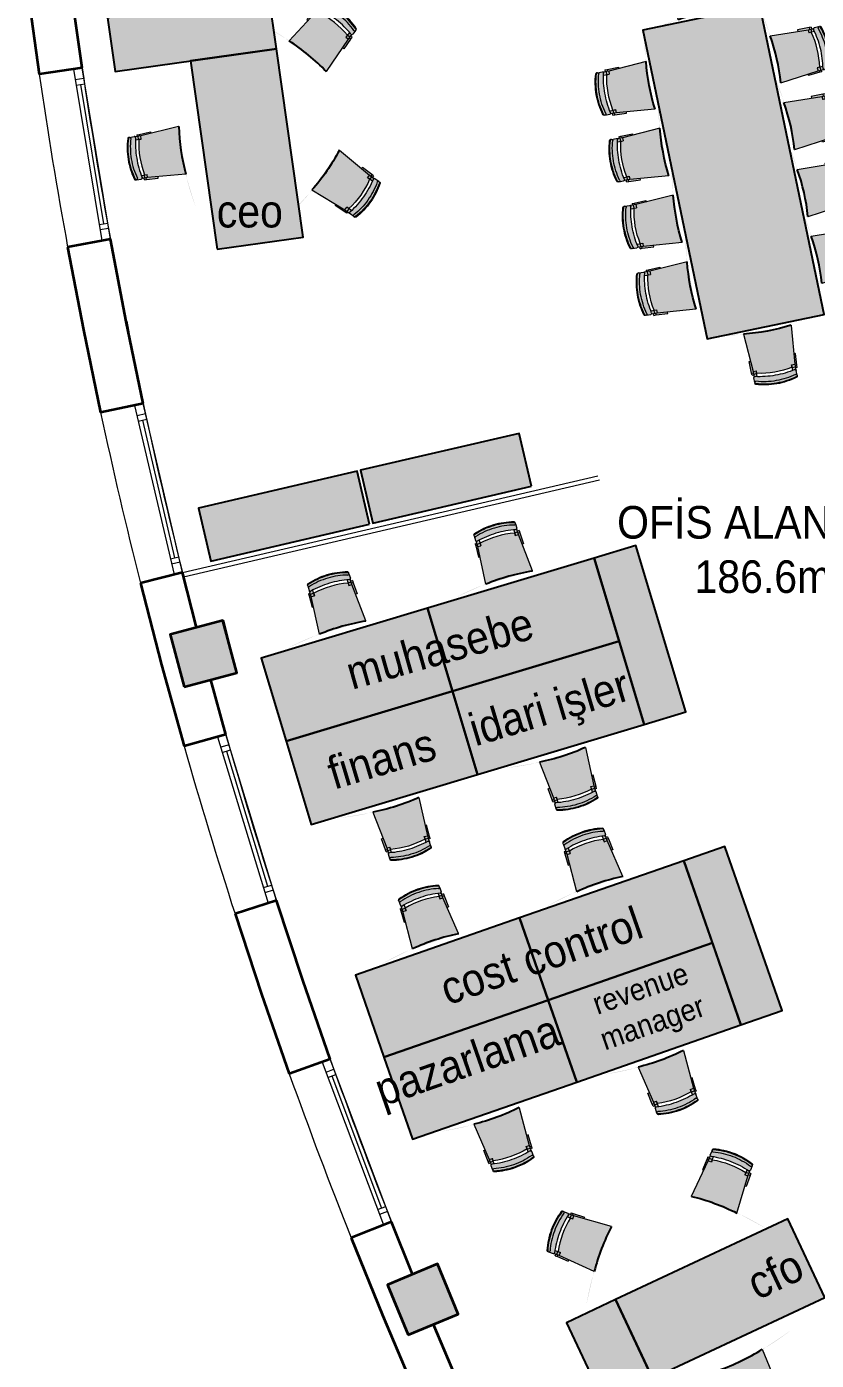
# Model space of a CAD drawing. Header units: millimetres. Extents: x -2729 to 15248, y -12439 to 5292.
# Drawn here: x 989 to 1715, y -9050 to -7822 of the extents above; entities that cross this region are included whole.
import ezdxf

# ---------------------------------------------------------------- set-up
doc = ezdxf.new("R2010")
doc.units = ezdxf.units.MM
for name, color, linetype, lineweight in [('0_штамп_Ном_пера__80', 7, 'Continuous', 13), ('CAM', 155, 'Continuous', 15), ('DUVAR 2_Ном_пера__60', 7, 'Continuous', 35), ('EXTERIOR_WALLS_Ном_пера__60', 7, 'Continuous', 35), ('kolon_Ном_пера__60', 7, 'Continuous', 35), ('pencere_Ном_пера__80', 7, 'Continuous', 13), ('Стены внутренние_Ном_пера__60', 7, 'Continuous', 35)]:
    doc.layers.add(name, color=color, linetype=linetype, lineweight=lineweight)
doc.layers.add('MOBILYA', color=31, linetype='Continuous')
doc.layers.add('tefris', color=39, linetype='Continuous')
doc.styles.add('Мой Ариал', font='arial.ttf', dxfattribs={"width": 0.9})

# ---------------------------------------------------------------- blocks, each defined once
blk = doc.blocks.new('werthweh')
at = {"layer": 'tefris'}
h = blk.add_hatch(color=33, dxfattribs=at)
h.set_gradient(color1=(172, 159, 128), one_color=1, tint=1, name='CYLINDER')
edge = h.paths.add_edge_path()
edge.add_arc((3074.963479945199, 2907.706757010726), 1.000000000322502, 135.9198651219342, 209.0851883190068, ccw=False)
edge.add_line((3074.245112409204, 2908.40242078287), (3074.607665794523, 2908.775921569359))
edge.add_arc((3075.08507538859, 2908.313616648635), 0.6645643386708584, 135.9208749033025, 190.4980348977033)
edge.add_arc((3075.876435349044, 2908.437709668001), 1.465455549507305, 189.6311548908907, 216.7881603447243)
edge.add_arc((3131.601697050406, 2939.381490993477), 65.19265888915255, 209.2166267770967, 226.0513048660129)
edge.add_arc((3131.814921519279, 2939.175012697521), 65.19265889155162, 225.7904450153103, 242.6251231029097)
edge.add_arc((3102.678083287218, 2882.484034116503), 1.465455549671043, 235.0535896590864, 262.2105938187545)
edge.add_arc((3102.579487946735, 2881.689094732389), 0.6645643387304098, 261.3437119697361, 310.8879991276033)
edge.add_line((3103.014500121208, 2881.186690345095), (3102.692940090406, 2880.85462413371))
edge.add_arc((3101.974560293133, 2881.550275244649), 1.000000000639786, 242.75657152385412, 315.9208749672316, ccw=False)
edge.add_arc((3131.814921516385, 2939.1750127), 65.89265889140889, 225.7904451112644, 242.6251231022774, ccw=False)
edge.add_arc((3131.59940757435, 2939.383708032961), 65.89265888954323, 209.2166269307797, 226.0513049567278, ccw=False)
edge = h.paths.add_edge_path()
edge.add_ellipse((3209.650204902602, 2928.864554595355), major_axis=(-118.5714304107026, 67.18162519085979), ratio=0.4041072946590581, start_angle=46.37594376438021, end_angle=65.98905813693194)
edge.add_line((3136.602816991131, 2912.432165607031), (3110.312035887108, 2889.153905768165))
edge.add_line((3110.31203588689, 2889.153905768332), (3108.156896497069, 2891.240859101002))
edge.add_line((3108.156896498142, 2891.240859101214), (3106.556898943162, 2889.588585568839))
edge.add_arc((3149.815568538937, 2957.979411833838), 80.92352941115409, 214.155983761245, 237.6857661215534, ccw=False)
edge.add_line((3082.850365657447, 2912.54507222461), (3084.450363212749, 2914.197345757318))
edge.add_line((3084.450363212818, 2914.197345757544), (3082.295223822996, 2916.284299090214))
edge.add_line((3082.295223823836, 2916.284299090424), (3105.363241263338, 2944.022287008769))
edge.add_arc((3366.282977860762, 3152.490426610633), 333.9731638541579, 218.6239527454665, 219.3951087613593)
edge = h.paths.add_edge_path()
edge.add_arc((3105.662768793749, 2885.358986867364), 0.9999999998522109, -44.08063425837139, 58.30244060203199, ccw=False)
edge.add_line((3106.381130266091, 2884.663316834405), (3103.328303523682, 2881.510746501771))
edge.add_arc((3102.609923727191, 2882.206397612209), 0.9999999997303294, 315.9208749567206, 422.2309168647017)
edge.add_arc((3133.925108341763, 2941.354144676994), 65.92605708649384, 225.7905111407088, 242.0995007133053, ccw=False)
edge.add_arc((3133.709594398466, 2941.562840010133), 65.92605708363632, 209.7422491713375, 226.0512388350273, ccw=False)
edge.add_arc((3075.598843379081, 2908.362879378996), 1.000000000070661, 29.61083271740932, 135.9190590619381)
edge.add_line((3074.880485630215, 2909.058553257179), (3077.933308648033, 2912.211119745079))
edge.add_arc((3078.651688444467, 2911.515468634189), 1.000000000003936, 33.53932524433611, 135.9208749358668, ccw=False)
edge.add_arc((3150.658198421584, 2959.06519790407), 85.28971260177101, 213.4377279427269, 226.0216417953086)
edge.add_arc((3150.873712361185, 2958.856502569679), 85.28971260111754, 225.8201081957324, 238.404021754937)
edge = h.paths.add_edge_path()
edge.add_arc((3131.601697050415, 2939.381490993484), 65.19265888916432, 209.2166267770984, 226.0513048660115, ccw=False)
edge.add_arc((3075.876435348687, 2908.437709667294), 1.46545554879815, 188.1927807105479, 216.7881603309657, ccw=False)
edge.add_arc((3075.085075388967, 2908.313616648809), 0.6645643388196559, 135.9208749366627, 187.3259007134366, ccw=False)
edge.add_line((3074.607665794523, 2908.775921569359), (3074.880463582784, 2909.058530489602))
edge.add_line((3074.880463582784, 2909.058530489602), (3074.880485624161, 2909.058553251125))
edge.add_arc((3075.598843377799, 2908.362879378564), 0.9999999995867733, 29.869738392917327, 135.9190594835396, ccw=False)
edge.add_arc((3133.709594394, 2941.562840014743), 65.92605708385638, 209.7383219667484, 226.0512388406021)
edge.add_arc((3133.925108339655, 2941.35414467888), 65.92605708637612, 225.7905111431648, 242.1034279162774)
edge.add_arc((3102.609923727279, 2882.206397612728), 1.000000000027572, -44.07912506819417, 61.97201178499017, ccw=False)
edge.add_line((3103.328303523682, 2881.510746501771), (3103.014500119811, 2881.186690344628))
edge.add_arc((3102.579487945973, 2881.689094732401), 0.6645643386766952, 264.51585215946847, 310.8879990593118, ccw=False)
edge.add_arc((3102.678083287645, 2882.484034116829), 1.465455550183933, 235.0535896527054, 263.6489706465581, ccw=False)
edge.add_arc((3131.814921519271, 2939.175012697509), 65.19265889153615, 225.7904450153082, 242.6251231029117, ccw=False)
h.paths.add_polyline_path([(3117.495961682261, 2895.514663580959), (3118.486941973532, 2894.555036732847), (3110.568087234714, 2887.09620402885), (3109.407627563312, 2888.219948131278), (3110.31203588689, 2889.153905768332)], flags=17)
h.paths.add_polyline_path([(3087.430830770724, 2924.628569369356), (3088.421811061766, 2923.668942521012), (3082.295223823836, 2916.284299090424), (3081.390815499792, 2915.350341452903), (3080.230355828156, 2916.474085554864)], flags=17)
h.paths.add_polyline_path([(3079.999513277638, 2913.913581859706), (3078.839053606237, 2915.037325961202), (3080.230355828156, 2916.474085554864), (3081.390815499792, 2915.350341452903)], flags=17)
h.paths.add_polyline_path([(3109.407627563312, 2888.219948131278), (3110.568087234714, 2887.09620402885), (3109.176785012329, 2885.659444435884), (3108.016325340461, 2886.783188537382)], flags=17)
edge = h.paths.add_edge_path()
edge.add_line((3106.489606700458, 2889.375344498934), (3108.572908110538, 2887.357956277358))
edge.add_line((3108.572908110538, 2887.357956277358), (3106.662428913026, 2885.385056880456))
edge.add_arc((3105.662768793596, 2885.358986867037), 0.9999999999895637, 1.493870990475127, 58.5032485309781)
edge.add_arc((3150.873712375544, 2958.85650254446), 85.2897125873838, 237.04131516381898, 238.401667317626, ccw=False)
edge.add_line((3104.473196922889, 2887.293053501206), (3106.489606700459, 2889.375344498934))
h = blk.add_hatch(color=33, dxfattribs=at)
h.set_gradient(color1=(172, 159, 128), one_color=1, tint=1, name='CYLINDER')
h.paths.add_polyline_path([(3084.378525233914, 2914.266910869083), (3082.639397456166, 2912.470961377177), (3080.556096047251, 2914.48834960015), (3082.295223823836, 2916.284299090424)])
h.paths.add_polyline_path([(3080.556096047251, 2914.48834960015), (3082.639397456166, 2912.470961377177), (3080.622987678595, 2910.38867038038, -0.0059357249099136), (3079.487126840599, 2912.065052738332, 0.254011277546088), (3078.645616849041, 2912.515450201617)])
h.paths.add_polyline_path([(3110.31203588689, 2889.153905768332), (3108.572908110538, 2887.357956277358), (3106.489606700458, 2889.375344498934), (3108.228734477278, 2891.171293990607)])
at = {"layer": 'tefris', "color": 250, "lineweight": 9}
for p, q in [((3105.201957106093, 2943.89478611815), (3082.295223826507, 2916.284299090612)), ((3080.230355829217, 2916.474085556069), (3087.430830772392, 2924.628569371013)), ((3087.430830772392, 2924.628569371013), (3088.421811064296, 2923.668942521589)), ((3074.880463584571, 2909.058530490202), (3077.933308649825, 2912.211119746213)), ((3074.880463584571, 2909.058530490202), (3077.933308649825, 2912.211119746213)), ((3082.295223826507, 2916.284299090612), (3078.645616851137, 2912.515450202613)), ((3078.839053608769, 2915.037325962233), (3080.230355829217, 2916.474085556069)), ((3078.839053608769, 2915.037325962233), (3079.999513279859, 2913.913581860421)), ((3080.230355829217, 2916.474085556069), (3081.390815502146, 2915.35034145281)), ((3082.639397458903, 2912.470961378327), (3080.55609604831, 2914.488349600613)), ((3080.669465022848, 2910.436666256242), (3084.378525236094, 2914.266910869295)), ((3084.450363214976, 2914.197345758908), (3082.295223826507, 2916.284299090612)), ((3082.850365660987, 2912.545072225707), (3084.450363214976, 2914.197345758908)), ((3136.838648446657, 2912.640974385538), (3110.312035889456, 2889.153905768988)), ((3074.880463584571, 2909.058530490202), (3074.245100150561, 2908.402408122237)), ((3104.519674267669, 2887.341049376324), (3108.22873447999, 2891.17129399043)), ((3108.572908112855, 2887.35795627729), (3106.489606702423, 2889.375344499744)), ((3106.556898945484, 2889.588585569274), (3108.156896500693, 2891.240859101056)), ((3110.312035889456, 2889.153905768988), (3106.662428915254, 2885.385056880188)), ((3109.176785013898, 2885.659444436984), (3108.016325344056, 2886.783188538079)), ((3110.312035889456, 2889.153905768988), (3108.156896500693, 2891.240859101056)), ((3109.176785013898, 2885.659444436984), (3110.568087237272, 2887.096204028488)), ((3110.568087237272, 2887.096204028488), (3109.407627565014, 2888.219948131102)), ((3110.568087237272, 2887.096204028488), (3118.486941976303, 2894.555036732775)), ((3118.486941976303, 2894.555036732775), (3117.49596168452, 2895.514663582326)), ((3103.328303525745, 2881.510746501984), (3102.692940092204, 2880.854624133162)), ((3103.328303525745, 2881.510746501984), (3106.38114859104, 2884.663335758036)), ((3103.328303525745, 2881.510746501984), (3106.38114859104, 2884.663335758036))]:
    blk.add_line(p, q, dxfattribs=at)
for centre, radius, start, end in [((3107.510810516947, 2941.979271581456), 3, 136.3315956124872, 140.3195802875353), ((3078.651688446715, 2911.515468635287), 1, 33.33849894069846, 135.9208749458433), ((3150.658198423319, 2959.065197904264), 85.28971260092196, 213.4400825717848, 226.0216417446789), ((3149.815568541346, 2957.979411834905), 80.92352941175771, 214.1559837553538, 237.6857661175508), ((3074.963479946792, 2907.706757011299), 1, 135.9208749458433, 209.0851779133031), ((3131.599407578018, 2939.383708033319), 65.89265889045396, 209.2166267595225, 226.0513048900678), ((3075.085075391878, 2908.313616648886), 0.6645643387296895, 140.9537506679857, 187.3258982091408), ((3075.876435350207, 2908.437709669726), 1.465455548318734, 188.1927796162741, 216.7881602468465), ((3131.601697054548, 2939.381490993586), 65.19265889045396, 209.2166267595225, 226.0513048900678), ((3075.598843380883, 2908.362879379349), 1, 29.61083361709276, 135.9208749458433), ((3133.709594400749, 2941.56284001241), 65.92605708526092, 209.7422491520582, 226.0512388026402), ((3131.814921517761, 2939.175012699334), 65.89265889045396, 225.7904450189759, 242.6251231087378), ((3131.814921517761, 2939.175012699334), 65.19265889045396, 225.7904450189759, 242.6251231087378), ((3133.925108340076, 2941.354144678664), 65.92605708526092, 225.7905110805637, 242.0995007247601), ((3150.873712364109, 2958.856502569352), 85.28971260092196, 225.8201081412654, 238.4016673079449), ((3105.662768795224, 2885.358986868734), 1, 315.9208749458434, 58.50325093625437), ((3101.974560295382, 2881.550275244829), 1, 242.7565719802266, 315.9208749458434), ((3102.678083292972, 2882.484034114922), 1.465455548318734, 235.0535896366317, 263.6489702812406), ((3102.579487948534, 2881.689094732097), 0.6645643387296895, 264.5158516753202, 310.8879992007007), ((3102.609923729392, 2882.206397612795), 1, 315.9208749458434, 62.23091626661753)]:
    blk.add_arc(centre, radius, start, end, dxfattribs=at)
at = {"layer": 'tefris'}
blk.add_arc((3253.509485701989, 3061.137188825556), 188.8470544351489, 218.3166343154709, 231.8439089461342, dxfattribs=at)
blk = doc.blocks.new('heeegg')
h = blk.add_hatch(color=256)
h.dxf.hatch_style = 1
h.set_gradient(color1=(127, 95, 63), color2=(226, 212, 197), one_color=1, tint=0.8299999833106995, name='SPHERICAL')
h.paths.add_polyline_path([(1215.162712062876, 4663.605136683513), (1375.162712062876, 4663.605136683513), (1375.162712062876, 4743.605136683513), (1215.162712062876, 4743.605136683513)])
h = blk.add_hatch(color=256)
h.dxf.hatch_style = 1
h.set_gradient(color1=(127, 95, 63), color2=(226, 212, 197), one_color=1, tint=0.8299999833106995, name='SPHERICAL')
h.paths.add_polyline_path([(1375.162712062876, 4663.605136683513), (1535.162712062876, 4663.605136683513), (1535.162712062876, 4743.605136683513), (1375.162712062876, 4743.605136683513)])
h = blk.add_hatch(color=256)
h.dxf.hatch_style = 1
h.set_gradient(color1=(127, 95, 63), color2=(226, 212, 197), one_color=1, tint=0.8299999833106995, name='SPHERICAL')
h.paths.add_polyline_path([(1215.162712062876, 4583.605136683513), (1375.162712062876, 4583.605136683513), (1375.162712062876, 4663.605136683513), (1215.162712062876, 4663.605136683513)])
h = blk.add_hatch(color=256)
h.dxf.hatch_style = 1
h.set_gradient(color1=(127, 95, 63), color2=(226, 212, 197), one_color=1, tint=0.8299999833106995, name='SPHERICAL')
h.paths.add_polyline_path([(1375.162712062876, 4583.605136683513), (1535.162712062876, 4583.605136683513), (1535.162712062876, 4663.605136683513), (1375.162712062876, 4663.605136683513)])
at = {"layer": 'MOBILYA', "color": 7}
for points in [[(1215.162712062876, 4663.605136683513), (1375.162712062876, 4663.605136683513), (1375.162712062876, 4743.605136683513), (1215.162712062876, 4743.605136683513)], [(1375.162712062876, 4663.605136683513), (1535.162712062876, 4663.605136683513), (1535.162712062876, 4743.605136683513), (1375.162712062876, 4743.605136683513)], [(1215.162712062876, 4583.605136683513), (1375.162712062876, 4583.605136683513), (1375.162712062876, 4663.605136683513), (1215.162712062876, 4663.605136683513)], [(1375.162712062876, 4583.605136683513), (1535.162712062876, 4583.605136683513), (1535.162712062876, 4663.605136683513), (1375.162712062876, 4663.605136683513)]]:
    blk.add_lwpolyline(points, close=True, dxfattribs=at)
at = {"color": 183, "xscale": -1, "rotation": 136.0758518703149}
for p in [(1078.602694038082, 9023.026295471715), (1238.602694038082, 9023.026295471715)]:
    blk.add_blockref('werthweh', p, dxfattribs=at)
at = {"color": 183, "rotation": 43.92414812968514}
for p in [(1078.602694038082, 304.1839778953108), (1238.602694038082, 304.1839778953108)]:
    blk.add_blockref('werthweh', p, dxfattribs=at)
blk = doc.blocks.new('eetyyhet')
h = blk.add_hatch(color=256)
h.dxf.hatch_style = 1
h.set_gradient(color1=(127, 95, 63), color2=(226, 212, 197), one_color=1, tint=0.8299999833106995, name='SPHERICAL')
h.paths.add_polyline_path([(1629.262219303519, 4792.727208262066), (1629.262219303521, 4502.480572165319), (1519.262219303519, 4502.480572165319), (1519.262219303519, 4792.727208262068)])
at = {"layer": 'MOBILYA', "color": 7}
blk.add_lwpolyline([(1519.262219303519, 4502.480572165319), (1629.262219303519, 4502.480572165319), (1629.262219303519, 4792.727208262066), (1519.262219303519, 4792.727208262068)], close=True, dxfattribs=at)
at = {"color": 183, "xscale": -1}
for p, rotation in [((1506.160933884053, 9075.048355979703), 134.0746321733803), ((5912.521793389321, 4809.044731043678), 44.07463217338869), ((5912.521793389315, 4746.343220299043), 44.07463217338869), ((5912.02968330579, 4683.572476803723), 44.07463217338869), ((5912.029683305793, 4620.870966059257), 44.07463217338869)]:
    blk.add_blockref('werthweh', p, dxfattribs=dict(at, rotation=rotation))
at = {"color": 183}
for p, rotation in [((-2763.323120920099, 4809.044731043788), 315.9253678266096), ((-2763.323120920104, 4746.343220299153), 315.9253678266096), ((-2763.815231003631, 4683.572476803834), 315.9253678266096), ((-2763.815231003624, 4620.870966059364), 315.9253678266096), ((1506.160933883268, 220.1594244476864), 45.92536782660955)]:
    blk.add_blockref('werthweh', p, dxfattribs=dict(at, rotation=rotation))
blk = doc.blocks.new('ryyryr')
h = blk.add_hatch(color=256)
h.dxf.hatch_style = 1
h.set_gradient(color1=(127, 95, 63), color2=(226, 212, 197), one_color=1, tint=0.8299999833106995, name='SPHERICAL')
h.paths.add_polyline_path([(1080.193665658878, 4809.553351685255), (1087.210444760196, 4760.04815184682), (1235.726044275499, 4781.098489150775), (1228.709265174181, 4830.603688989209)])
h = blk.add_hatch(color=256)
h.dxf.hatch_style = 1
h.set_gradient(color1=(127, 95, 63), color2=(226, 212, 197), one_color=1, tint=0.8299999833106995, name='SPHERICAL')
h.paths.add_polyline_path([(1181.086789182903, 4596.530507329219), (1260.295108924398, 4607.757353891328), (1235.726044275499, 4781.098489150775), (1156.517724534004, 4769.871642588667)])
at = {"layer": 'MOBILYA', "color": 7}
for points in [[(1080.193665658878, 4809.553351685255), (1087.210444760196, 4760.04815184682), (1235.726044275499, 4781.098489150775), (1228.709265174181, 4830.603688989209)], [(1181.086789182903, 4596.530507329219), (1260.295108924398, 4607.757353891328), (1235.726044275499, 4781.098489150775), (1156.517724534004, 4769.871642588667)]]:
    blk.add_lwpolyline(points, close=True, dxfattribs=at)
at = {"color": 183, "rotation": 323.4731526087931}
blk.add_blockref('werthweh', (-3101.893238153521, 4192.010121638296), dxfattribs=at)

msp = doc.modelspace()

# ---------------------------------------------------------------- hatches: boundary and pattern name
h = msp.add_hatch(color=7)
h.paths.add_polyline_path([(1007.350191767643, -7811.444956453735), (1056.922364646084, -7804.918656177288), (1050.396064371478, -7755.34648329699), (1000.823891493051, -7761.872783573431)])
h.paths.add_polyline_path([(1556.948689931315, -7734.045812904573), (1596.606428234106, -7728.824772609404), (1591.385387927116, -7689.167034313923), (1551.72764963892, -7694.388074609094)])
h.paths.add_polyline_path([(1133.686679382251, -8429.819124634872), (1181.98290232634, -8416.878190795738), (1169.041968490822, -8368.581967850761), (1120.745745532196, -8381.522901689888)])
h.paths.add_polyline_path([(1339.656366351697, -9026.41279542078), (1385.850277603702, -9007.27865098531), (1366.716133174657, -8961.084739740587), (1320.522221922594, -8980.21888417597)])
h.paths.add_polyline_path([(1621.735054260232, -9591.018085694639), (1665.036263181881, -9566.018121178056), (1640.036298663497, -9522.716912261834), (1596.735089741818, -9547.716876778399)])
h.paths.add_polyline_path([(1975.09629855293, -10113.97444240205), (2014.763909457597, -10083.5364141291), (1984.325881182853, -10043.86880323258), (1944.65827027817, -10074.30683150462)])
h.paths.add_polyline_path([(2393.693990333744, -10586.33393728817), (2429.049279398674, -10550.97864836239), (2393.693990464697, -10515.62335930383), (2358.33870141432, -10550.97864823052)])
h.paths.add_polyline_path([(2870.365807036021, -11000.01436843431), (2900.803835456285, -10960.34675765056), (2861.13622466799, -10929.90872923028), (2830.698196247741, -10969.57634001403)])
h.paths.add_polyline_path([(3396.955761770452, -11347.93754895867), (3434.455708788167, -11282.98573572444), (3391.154499968364, -11257.98577104689), (3353.654552950636, -11322.93758428114)])
h = msp.add_hatch(color=256)
h.dxf.hatch_style = 1
h.set_gradient(color1=(127, 95, 63), color2=(226, 212, 197), one_color=1, tint=0.8299999833106995, name='SPHERICAL')
h.paths.add_polyline_path([(1453.143682596438, -8245.013925159015), (1441.789870000155, -8196.32007606564), (1295.708322720026, -8230.381513854489), (1307.062135316308, -8279.075362947864)])
h = msp.add_hatch(color=256)
h.dxf.hatch_style = 1
h.set_gradient(color1=(127, 95, 63), color2=(226, 212, 197), one_color=1, tint=0.8299999833106995, name='SPHERICAL')
h.paths.add_polyline_path([(1304.121054060607, -8279.81029360556), (1292.767241464323, -8231.116444512185), (1146.685694184194, -8265.177882301035), (1158.039506780477, -8313.87173139441)])
h = msp.add_hatch(color=256)
h.dxf.hatch_style = 1
h.set_gradient(color1=(127, 95, 63), color2=(226, 212, 197), one_color=1, tint=0.8299999833106995, name='SPHERICAL')
h.paths.add_polyline_path([(1556.790813726846, -8464.344622888451), (1595.098386211648, -8452.83246017584), (1549.049735361204, -8299.60217023663), (1510.742162876402, -8311.11433294924)])
h = msp.add_hatch(color=256)
h.dxf.hatch_style = 1
h.set_gradient(color1=(127, 95, 63), color2=(226, 212, 197), one_color=1, tint=0.8299999833106995, name='SPHERICAL')
h.paths.add_polyline_path([(1645.945167747232, -8741.016374886265), (1683.717924543919, -8727.855111877789), (1631.072872510011, -8576.764084691038), (1593.300115713324, -8589.925347699515)])
at = {"layer": 'EXTERIOR_WALLS_Ном_пера__60', "linetype": 'Continuous'}
h = msp.add_hatch(dxfattribs=at)
h.set_pattern_fill('КИРПИЧ_ОБЫКНОВЕННЫЙ_0002', color=256, scale=0.09999985860578, angle=3.801e-12, style=0, pattern_type=2)
h.set_pattern_definition([(45.00000000000378, (-3877.010405512806, 44984.85107721344), (-9.192374820745883, 9.192374820744664), [])])
h.paths.add_polyline_path([(1145.020250548139, -8375.018567721265), (1144.986551110512, -8374.892799612328), (1120.804894283555, -8381.236749726166), (1120.872470037134, -8381.48894596158)], flags=0)

# ---------------------------------------------------------------- linework, layer by layer
at = {"layer": '0_штамп_Ном_пера__80', "linetype": 'Continuous'}
for start, end in [(188.4200131833262, 190.3299868331945), (192.1700131165312, 194.0799867553361), (195.9200131884868, 197.8299869227008), (199.6700131420021, 201.5799868157874)]:
    msp.add_arc((5787.80175890255, -7156.87087978582), 4839.928115388186, start, end, dxfattribs=at)
at = {"layer": 'CAM', "linetype": 'Continuous'}
for p, q in [((1038.10769144924, -7875.168700894733), (1059.284072998368, -8003.432152429603)), ((1095.256076246787, -8184.275625020273), (1124.775948641323, -8310.879453039692)), ((1172.498662064402, -8488.98304429782), (1210.235616677466, -8613.385111775031)), ((1269.504684322829, -8787.986154776116), (1315.297125711567, -8909.653752958684))]:
    msp.add_line(p, q, dxfattribs=at)
at = {"layer": 'CAM'}
for p, q in [((1132.077588977232, -8324.57927856667), (1514.252733935514, -8235.468537567474)), ((1132.985893984935, -8328.474786494142), (1515.685163854314, -8239.241836712346))]:
    msp.add_line(p, q, dxfattribs=at)
at = {"layer": 'DUVAR 2_Ном_пера__60', "linetype": 'Continuous'}
for p, q in [((988.6298739286243, -7783.651049171865), (1000.042036093898, -7865.57462543423)), ((1039.610830524641, -7859.71749090056), (1032.265336944834, -7808.164815409631)), ((1039.610830524641, -7859.71749090056), (1000.042036093898, -7865.57462543423)), ((1065.674069386757, -8017.580200481018), (1026.322471558403, -8024.752875438323)), ((1095.745439539019, -8168.759187253439), (1056.644439858831, -8177.191704185483)), ((1132.077590159456, -8324.57928327636), (1093.279362524739, -8334.310318620672)), ((1145.01959377748, -8375.01874370277), (1132.077590159456, -8324.57928327636)), ((1171.972154013372, -8473.467822523677), (1157.960527729384, -8423.314966624108)), ((1171.972154013372, -8473.467822523677), (1133.506385584285, -8484.439612524518)), ((1218.417636600639, -8626.578059417923), (1180.338919115423, -8638.82578536508)), ((1267.964559511772, -8772.538587557741), (1230.2987386196, -8786.002667737448)), ((1324.324487384914, -8922.283323782081), (1287.128338947, -8936.995293688748)), ((1343.739441077846, -8970.601997177318), (1324.324487384914, -8922.283323782081)), ((1383.311601769248, -9064.690815426431), (1362.873585579651, -9016.795908386579))]:
    msp.add_line(p, q, dxfattribs=at)
at = {"layer": 'DUVAR 2_Ном_пера__60', "linetype": 'Continuous', "flags": 128}
for points in [[(1095.745439539019, -8168.759187253439), (1080.102861353105, -8093.29041240595), (1065.674069386757, -8017.580200481018)], [(1026.322471558403, -8024.752875438323), (1040.871505116952, -8101.094014352217), (1056.644439858831, -8177.191704185483)], [(1093.279362524739, -8334.310318620672), (1112.790194853248, -8409.536452978107), (1133.506385584285, -8484.439612524518)], [(1267.964559511772, -8772.538587557741), (1242.605153955777, -8699.757224708432), (1218.417636600639, -8626.578059417923)], [(1180.338919115423, -8638.82578536508), (1204.728001849736, -8712.61478530451), (1230.2987386196, -8786.002667737448)], [(1287.128338947, -8936.995293688748), (1316.291234274405, -9009.03118338475), (1346.607019300205, -9080.589530524461)]]:
    msp.add_lwpolyline(points, dxfattribs=at)
at = {"layer": 'kolon_Ном_пера__60', "linetype": 'Continuous', "flags": 128}
for points in [[(1133.686679382251, -8429.819124634872), (1181.98290232634, -8416.878190795738), (1169.041968490822, -8368.581967850761), (1120.745745532196, -8381.522901689888)], [(1339.656366351697, -9026.41279542078), (1385.850277603702, -9007.27865098531), (1366.716133174657, -8961.084739740587), (1320.522221922594, -8980.21888417597)]]:
    msp.add_lwpolyline(points, close=True, dxfattribs=at)
at = {"layer": 'MOBILYA', "color": 7}
for points in [[(1453.143682596438, -8245.013925159015), (1441.789870000155, -8196.32007606564), (1295.708322720026, -8230.381513854489), (1307.062135316308, -8279.075362947864)], [(1304.121054060607, -8279.81029360556), (1292.767241464323, -8231.116444512185), (1146.685694184194, -8265.177882301035), (1158.039506780477, -8313.87173139441)], [(1556.790813726846, -8464.344622888451), (1595.098386211648, -8452.83246017584), (1549.049735361204, -8299.60217023663), (1510.742162876402, -8311.11433294924)], [(1645.945167747232, -8741.016374886265), (1683.717924543919, -8727.855111877789), (1631.072872510011, -8576.764084691038), (1593.300115713324, -8589.925347699515)]]:
    msp.add_lwpolyline(points, close=True, dxfattribs=at)
at = {"layer": 'pencere_Ном_пера__80', "linetype": 'Continuous'}
for p, q in [((1039.610830539193, -7859.717490900553), (1031.717695060851, -7861.02065284241)), ((1031.717695060851, -7861.02065284241), (1057.780933893863, -8018.883362422865)), ((1041.239782967135, -7869.583910249421), (1033.346647488822, -7870.887072191267)), ((1065.674069386757, -8017.580200481926), (1039.610830539193, -7859.717490900553)), ((1034.161123710055, -7875.820281866151), (1042.054259188425, -7874.517119924307)), ((1055.337505259183, -8004.083733400023), (1063.230640737525, -8002.780571458169)), ((1064.045116958786, -8007.713781133053), (1056.151981480445, -8009.016943074907)), ((1057.780933893863, -8018.883362422865), (1065.674069386757, -8017.580200481926)), ((1095.745439524467, -8168.759187252529), (1087.954434728653, -8170.575794784508)), ((1087.954434728653, -8170.575794784508), (1124.286585363643, -8326.39589080825)), ((1132.077590159456, -8324.57928327636), (1095.745439524467, -8168.759187252529)), ((1098.016198942783, -8178.497943253707), (1090.225194132446, -8180.314550785674)), ((1091.360573841575, -8185.183928786675), (1099.15157865197, -8183.367321254692)), ((1120.88044623614, -8311.787756806094), (1128.671451031983, -8309.971149274199)), ((1129.806830741141, -8314.840527275199), (1122.015825945327, -8316.657134807167)), ((1124.286585363643, -8326.39589080825), (1132.077590159456, -8324.57928327636)), ((1171.97215399882, -8473.467822524588), (1164.316642155779, -8475.790096654018)), ((1164.316642155779, -8475.790096654018), (1210.762124743017, -8628.900333548174)), ((1174.874996656897, -8483.03721233028), (1167.219484813827, -8485.359486459607)), ((1218.417636586087, -8626.578059418847), (1171.97215399882, -8473.467822524588)), ((1168.670906150127, -8490.144181362484), (1176.326417993197, -8487.821907233076)), ((1206.40786074864, -8614.546248839686), (1214.063372591739, -8612.223974710278)), ((1215.514793928024, -8617.00866961317), (1207.859282084955, -8619.33094374249)), ((1210.762124743017, -8628.900333548174), (1218.417636586087, -8626.578059418847)), ((1267.96455949722, -8772.538587558643), (1260.477322693095, -8775.356583951803)), ((1260.477322693095, -8775.356583951803), (1316.837250537133, -8925.101320176165)), ((1324.32448735581, -8922.283323782991), (1267.96455949722, -8772.538587558643)), ((1271.487054992027, -8781.897633572913), (1263.999818173349, -8784.715629965161)), ((1265.761065920752, -8789.395152972204), (1273.248302739415, -8786.577156580039)), ((1311.55350730949, -8911.062751154765), (1319.040744113644, -8908.244754761698)), ((1320.801991861018, -8912.924277768723), (1313.314755056893, -8915.742274161885)), ((1316.837250537133, -8925.101320176165), (1324.32448735581, -8922.283323782991))]:
    msp.add_line(p, q, dxfattribs=at)
for start, end in [(188.4200131833262, 190.3299868331945), (192.1700131165312, 194.0799867553361), (195.9200131884868, 197.8299869227008), (199.6700131420021, 201.5799868157874)]:
    msp.add_arc((5787.80175890255, -7156.87087978582), 4799.928171442791, start, end, dxfattribs=at)
at = {"layer": 'Стены внутренние_Ном_пера__60', "linetype": 'Continuous'}
for p, q in [((1080.102861353105, -8093.29041240595), (1082.053753041512, -8103.098253087358)), ((1169.041968490822, -8368.581967850761), (1174.121199937446, -8387.92622479589))]:
    msp.add_line(p, q, dxfattribs=at)

# ---------------------------------------------------------------- block references
at = {"color": 6}
for name, p, rotation in [('eetyyhet', (2234.143142986434, -3085.142006184964), 191.7482014440573), ('heeegg', (1355.310301109323, -3571.715910979729), 196.7265343454338), ('heeegg', (1232.650437219726, -3861.713394410835), 199.2100065960553), ('ryyryr', (6463.777712439366, -8770.559446073785), 107.0846336293572)]:
    msp.add_blockref(name, p, dxfattribs=dict(at, rotation=rotation))
msp.add_blockref('ryyryr', (-17.17276435796884, -12623.31213431842), dxfattribs=at)
at = {"color": 183}
for p, rotation in [((4069.123883343496, -4631.420094262251), 185.5745065052687), ((-2422.529029535827, -7279.605621320611), 293.8907717794419)]:
    msp.add_blockref('werthweh', p, dxfattribs=dict(at, rotation=rotation))
at = {"color": 183, "xscale": -1}
for p, rotation in [((4868.665069417572, -10260.67067466961), 10.56002427785576), ((2963.16395596643, -4842.584897225203), 114.9024414913888)]:
    msp.add_blockref('werthweh', p, dxfattribs=dict(at, rotation=rotation))

# ---------------------------------------------------------------- texts
at = {"lineweight": 40, "ltscale": 0.005, "char_height": 30, "attachment_point": 8, "style": 'Мой Ариал'}
for s, insert in [('ceo', (1193.98234970319, -8007.199144335406)), ('OFİS ALANLARI\\P186.6m²', (1672.385586983655, -8343.664875718114))]:
    msp.add_mtext(s, dxfattribs=dict(at, insert=insert))
at = {"lineweight": 40, "ltscale": 0.005, "attachment_point": 8, "style": 'Мой Ариал'}
for s, insert, char_height, rotation in [('muhasebe', (1372.844935381437, -8409.00054684631), 30, 15.756399828279742), ('idari işler', (1476.398065376575, -8471.741021496333), 30, 16.72653434543353), ('finans', (1319.749398855102, -8510.4851919514), 30, 16.726534345433908), ('cost control', (1467.140484427358, -8691.853111152366), 30, 19.21000659605553), ('revenue\\Pmanager', (1569.647061960704, -8753.98329649509), 20, 19.21000659605553), ('pazarlama', (1401.848240785291, -8796.083378575064), 30, 19.21000659605553), ('cfo', (1683.87054526826, -8984.515557629667), 30, 25.151899020919583)]:
    msp.add_mtext(s, dxfattribs=dict(at, insert=insert, char_height=char_height, rotation=rotation))

doc.saveas('drawing.dxf')
